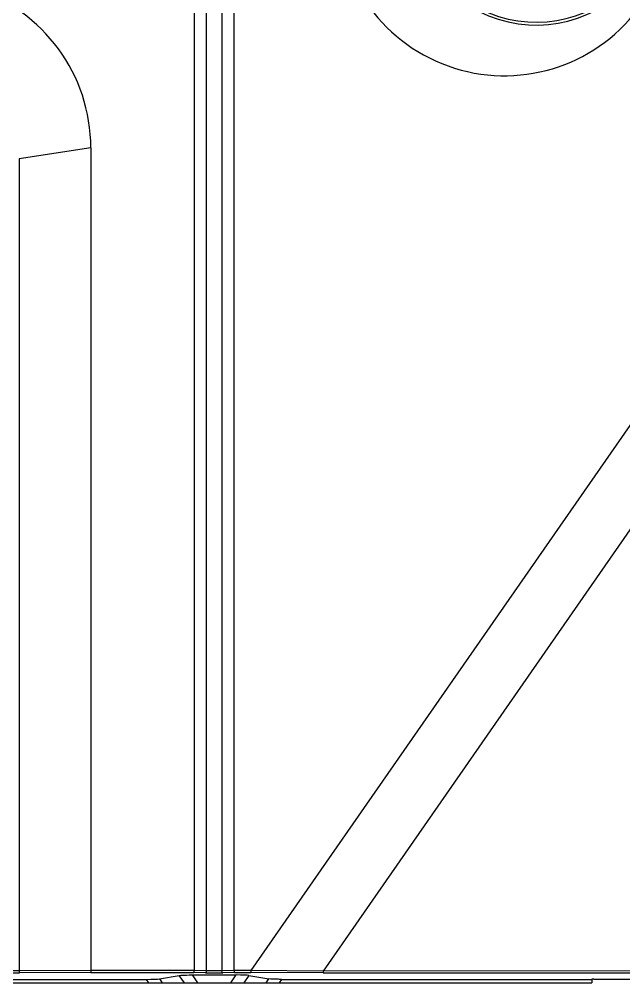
# Model space of a CAD drawing. Header units: millimetres. Extents: x 389 to 17466, y 310 to 5904.
# Drawn here: x 11164 to 11316, y 4533.6 to 4775.9 of the extents above; entities that cross this region are included whole.
import ezdxf

# ---------------------------------------------------------------- set-up
doc = ezdxf.new("R2010")
doc.units = ezdxf.units.MM

# ---------------------------------------------------------------- blocks, each defined once
blk = doc.blocks.new('aszfxn')
at = {"color": 7, "linetype": 'Continuous'}
for p, q in [((9717.32, 3271.69), (9409.6, 2828.73)), ((9717.42, 3245.55), (9427.79, 2828.63)), ((9395.35, 3228.19), (9395.35, 2828.75)), ((9405.35, 2828.75), (9405.35, 3228.19)), ((9398.35, 3226.17), (9398.35, 2828.65)), ((9402.35, 2828.65), (9402.35, 3226.17)), ((9369.35, 3035.63), (9351.35, 3032.87)), ((9369.35, 3035.63), (9369.35, 2828.75)), ((9351.35, 3032.87), (9351.35, 2828.65)), ((9299.3, 2828.15), (9351.38, 2828.15)), ((9351.35, 2828.65), (9301.29, 2828.67)), ((9369.35, 2828.75), (9351.35, 2828.65)), ((9351.35, 2828.65), (9351.36, 2828.27)), ((9369.38, 2828.25), (9351.38, 2828.15)), ((9395.35, 2828.75), (9369.35, 2828.75)), ((9369.35, 2828.75), (9369.36, 2828.33)), ((9369.38, 2828.25), (9395.2, 2828.25)), ((9386.59, 2826.67), (9391.58, 2827.52)), ((9392.86, 2825.69), (9391.58, 2827.52)), ((9394.8, 2827.64), (9405.88, 2827.64)), ((9394.82, 2827.64), (9396.18, 2825.69)), ((9398.2, 2828.15), (9395.2, 2828.25)), ((9398.35, 2828.65), (9395.35, 2828.75)), ((9398.2, 2828.15), (9402.5, 2828.15)), ((9402.35, 2828.65), (9398.35, 2828.65)), ((9405.35, 2828.75), (9402.35, 2828.65)), ((9405.5, 2828.25), (9402.5, 2828.15)), ((9404.51, 2825.69), (9405.88, 2827.64)), ((9409.6, 2828.73), (9405.35, 2828.75)), ((9405.5, 2828.25), (9409.57, 2828.25)), ((9409.11, 2827.52), (9407.83, 2825.69)), ((9409.11, 2827.52), (9414.1, 2826.67)), ((9427.77, 2828.15), (9409.57, 2828.25)), ((9409.6, 2828.73), (9409.59, 2828.33)), ((9427.79, 2828.63), (9409.6, 2828.73)), ((9427.77, 2828.15), (9537.15, 2828.15)), ((9427.79, 2828.63), (9427.78, 2828.22)), ((9509.61, 2828.65), (9427.79, 2828.63)), ((9305.35, 2826.54), (9383.36, 2826.54)), ((9305.35, 2825.69), (9495.35, 2825.69)), ((9383.95, 2825.69), (9383.36, 2826.54)), ((9386.59, 2826.67), (9387.27, 2825.69)), ((9413.42, 2825.69), (9414.1, 2826.67)), ((9417.33, 2826.54), (9416.74, 2825.69)), ((9417.32, 2826.54), (9495.35, 2826.54)), ((9495.35, 2826.54), (9495.35, 2825.69)), ((9495.85, 2826.6), (9504.85, 2826.6))]:
    blk.add_line(p, q, dxfattribs=at)
blk.add_arc((9481.35, 3098.5), 31.3, 179.9695, 324.5812, dxfattribs=at)
for centre, major_axis, ratio, start_param, end_param in [((9481.35, 3098.5), (-26.28, 18.26), 1, 0.607155, 3.141592), ((9473.35, 3095.75), (23.96, 34.49), 1, -4.105234, -1.570797), ((9327.35, 3035.63), (34.49, -23.96), 1, 0.607154, 3.141593), ((9403.13, 2827.25), (6.22, 0.17), 0.056354, 0.276134, 1.11136), ((9380.61, 2826.93), (6.22, -0.17), 0.056354, -1.11136, -0.276134), ((9495.85, 2826.57), (0.5, 0), 0.052408, 1.570796, 3.141593)]:
    blk.add_ellipse(centre, major_axis=major_axis, ratio=ratio, start_param=start_param, end_param=end_param, dxfattribs=at)
for points, knots in [([(9391.58, 2827.52), (9391.73, 2827.54), (9392.8, 2827.64), (9393.88, 2827.64), (9394.8, 2827.64)], [0, 0, 0, 0, 0.140889, 1, 1, 1, 1]), ([(9395.2, 2828.25), (9395.22, 2828.25), (9395.34, 2828.35), (9395.34, 2828.53), (9395.31, 2828.66)], [0, 0, 0, 0, 0.135315, 1, 1, 1, 1]), ([(9398.35, 2828.65), (9398.35, 2828.59), (9398.32, 2828.48), (9398.38, 2828.23), (9398.24, 2828.26), (9398.23, 2828.28)], [0, 0, 0, 0, 0.367766, 0.841685, 1, 1, 1, 1]), ([(9402.5, 2828.15), (9402.48, 2828.15), (9402.35, 2828.24), (9402.36, 2828.43), (9402.38, 2828.55)], [0, 0, 0, 0, 0.135315, 1, 1, 1, 1]), ([(9405.35, 2828.75), (9405.35, 2828.7), (9405.38, 2828.59), (9405.32, 2828.34), (9405.46, 2828.37), (9405.47, 2828.39)], [0, 0, 0, 0, 0.366692, 0.838955, 1, 1, 1, 1]), ([(9417.32, 2826.54), (9416.96, 2826.54), (9415.89, 2826.56), (9414.81, 2826.55), (9414.1, 2826.67)], [0, 0, 0, 0, 0.333882, 1, 1, 1, 1])]:
    blk.add_open_spline(points, degree=3, knots=knots, dxfattribs=at)
blk = doc.blocks.new('*U25')
blk.add_blockref('aszfxn', (-9400.35, -3069.19))
blk = doc.blocks.new('*U26')
at = {"color": 0, "linetype": 'ByBlock', "lineweight": -2, "transparency": 16777216}
blk.add_blockref('*U25', (0, 2880), dxfattribs=at)

msp = doc.modelspace()

# ---------------------------------------------------------------- block references
msp.add_blockref('*U26', (11212.979, 1897.1281))

doc.saveas('drawing.dxf')
